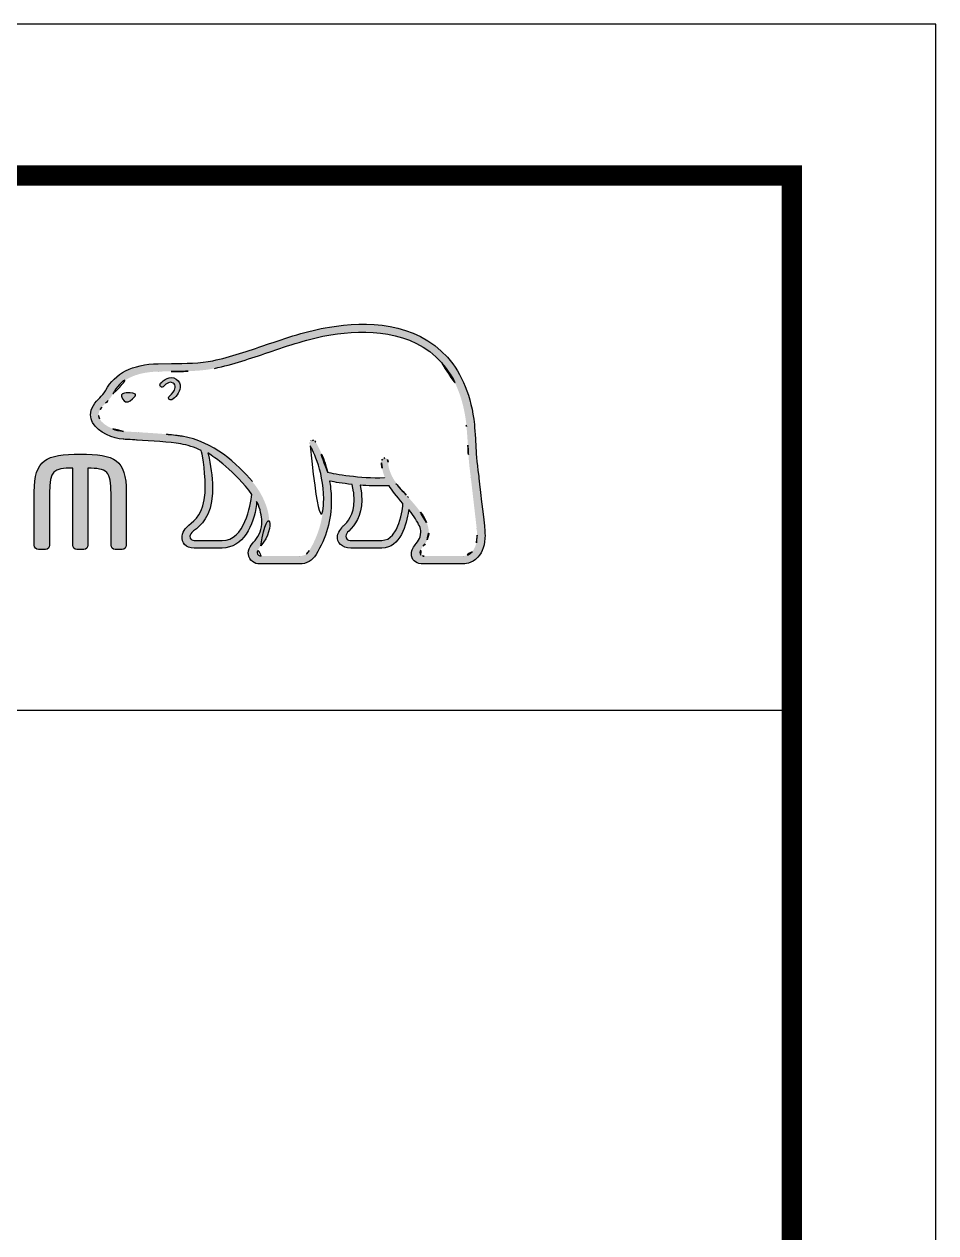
# Model space of a CAD drawing. Extents: x 16296660632 to 16296668616, y -37409619871 to -37409616241.
# Drawn here: x 16296668295.6 to 16296668615.8, y -37409616666.1 to -37409616241.3 of the extents above; entities that cross this region are included whole.
import ezdxf

# ---------------------------------------------------------------- set-up
doc = ezdxf.new("R2010")
doc.units = 0
doc.header["$LTSCALE"] = 10
doc.header["$MEASUREMENT"] = 0
doc.layers.get('0').update_dxf_attribs({"linetype": 'CONTINUOUS'})
doc.layers.add('레이어 1', color=7, linetype='CONTINUOUS')

msp = doc.modelspace()

# ---------------------------------------------------------------- hatches: boundary and pattern name
at = {"layer": '레이어 1'}
h = msp.add_hatch(color=5, dxfattribs=at)
h.dxf.hatch_style = 1
edge = h.paths.add_edge_path(flags=16)
edge.add_spline(control_points=[(16296668452.890209, -37409616426.700882), (16296668451.52873, -37409616428.208061), (16296668449.81778, -37409616428.221573), (16296668449.743731, -37409616428.221573), (16296668449.743731, -37409616428.221573), (16296668436.038059, -37409616428.221573), (16296668436.038059, -37409616428.221573), (16296668435.534491, -37409616428.221573), (16296668435.14971, -37409616428.095291), (16296668434.900539, -37409616427.849297), (16296668434.692551, -37409616427.645576), (16296668434.59152, -37409616427.335716), (16296668434.59152, -37409616426.951767), (16296668434.59152, -37409616426.178864), (16296668435.155729, -37409616425.468231), (16296668435.75514, -37409616424.713837), (16296668436.31085, -37409616423.99987), (16296668436.83877, -37409616423.322922), (16296668437.13431, -37409616422.491043), (16296668437.884501, -37409616420.472008), (16296668437.80784, -37409616418.318176), (16296668436.91202, -37409616416.420357), (16296668435.293671, -37409616412.986763), (16296668432.8925, -37409616410.289101), (16296668430.56525, -37409616407.682312), (16296668430.56525, -37409616407.682312), (16296668429.777109, -37409616406.81678), (16296668429.777109, -37409616406.808372), (16296668426.75189, -37409616403.437172), (16296668423.62558, -37409616399.949608), (16296668423.378941, -37409616395.22113), (16296668423.322519, -37409616394.284843), (16296668422.88975, -37409616393.719032), (16296668422.287741, -37409616393.744308), (16296668422.287741, -37409616393.744308), (16296668421.40106, -37409616394.170258), (16296668421.381769, -37409616394.170258), (16296668421.14179, -37409616394.434738), (16296668421.007919, -37409616394.828667), (16296668421.007919, -37409616395.281761), (16296668421.007919, -37409616395.281761), (16296668421.015511, -37409616395.441643), (16296668421.015511, -37409616395.44339), (16296668421.136749, -37409616397.152618), (16296668421.544279, -37409616398.829788), (16296668422.26079, -37409616400.57093), (16296668422.26079, -37409616400.57093), (16296668422.33073, -37409616400.746162), (16296668422.33073, -37409616400.746162), (16296668422.33073, -37409616400.746162), (16296668422.14539, -37409616400.752838), (16296668422.14539, -37409616400.752838), (16296668413.34672, -37409616401.101463), (16296668404.720739, -37409616399.441109), (16296668402.18388, -37409616398.829788), (16296668400.619419, -37409616392.535179), (16296668398.08181, -37409616388.362373), (16296668397.972309, -37409616388.18557), (16296668397.77528, -37409616387.858887), (16296668397.460369, -37409616387.607887), (16296668397.157261, -37409616387.520317), (16296668397.157261, -37409616387.520317), (16296668396.416269, -37409616387.631493), (16296668396.325399, -37409616387.64328), (16296668396.2631, -37409616387.735909), (16296668396.13343, -37409616387.911003), (16296668395.847151, -37409616388.295036), (16296668395.847151, -37409616388.295036), (16296668395.811859, -37409616388.603142), (16296668395.811859, -37409616388.603142), (16296668395.811859, -37409616388.603142), (16296668396.045811, -37409616389.431618), (16296668396.045811, -37409616389.431618), (16296668396.237829, -37409616389.763397), (16296668400.75584, -37409616397.678017), (16296668400.75584, -37409616408.160622), (16296668400.75584, -37409616414.626984), (16296668399.05673, -37409616420.727867), (16296668395.7057, -37409616426.29174), (16296668394.90497, -37409616427.627037), (16296668393.849979, -37409616428.221573), (16296668392.28059, -37409616428.221573), (16296668392.28059, -37409616428.221573), (16296668378.770149, -37409616428.221573), (16296668378.770149, -37409616428.221573), (16296668378.32226, -37409616428.221573), (16296668377.387671, -37409616427.906601), (16296668377.387671, -37409616426.929871), (16296668377.387671, -37409616426.391006), (16296668377.88695, -37409616425.506943), (16296668378.718901, -37409616424.575752), (16296668384.34907, -37409616418.306419), (16296668381.10084, -37409616408.51416), (16296668375.701241, -37409616402.062973), (16296668370.485941, -37409616395.840767), (16296668361.97443, -37409616388.010361), (16296668351.045589, -37409616386.065392), (16296668347.172501, -37409616385.388527), (16296668340.80806, -37409616385.01136), (16296668335.66769, -37409616384.706413), (16296668335.66769, -37409616384.706413), (16296668330.471901, -37409616384.398308), (16296668330.471901, -37409616384.398308), (16296668327.805361, -37409616384.194527), (16296668323.39846, -37409616382.55442), (16296668322.05719, -37409616380.014908), (16296668321.490549, -37409616378.962471), (16296668321.554541, -37409616377.894897), (16296668322.2651, -37409616376.667297), (16296668322.712259, -37409616375.92643), (16296668323.32605, -37409616375.289841), (16296668324.09816, -37409616374.515167), (16296668324.95186, -37409616373.651352), (16296668325.83009, -37409616372.757156), (16296668326.513849, -37409616371.578392), (16296668326.513849, -37409616371.578392), (16296668326.709961, -37409616371.209663), (16296668326.709961, -37409616371.209663), (16296668329.319241, -37409616366.218399), (16296668334.69437, -37409616363.582962), (16296668342.692341, -37409616363.370842), (16296668342.692341, -37409616363.370842), (16296668347.20286, -37409616363.32032), (16296668347.20286, -37409616363.32032), (16296668352.155319, -37409616363.295067), (16296668357.77474, -37409616363.266434), (16296668362.392019, -37409616362.272858), (16296668368.87694, -37409616360.878578), (16296668375.382879, -37409616358.655739), (16296668381.12435, -37409616356.699043), (16296668381.12435, -37409616356.699043), (16296668381.307899, -37409616356.638443), (16296668381.307899, -37409616356.638443), (16296668388.40913, -37409616354.210152), (16296668395.752859, -37409616351.699257), (16296668403.259871, -37409616350.476807), (16296668415.274071, -37409616348.488083), (16296668431.772551, -37409616348.553726), (16296668442.152479, -37409616360.20668), (16296668446.95014, -37409616365.601967), (16296668449.90539, -37409616373.021538), (16296668450.92251, -37409616382.264778), (16296668450.92251, -37409616382.264778), (16296668450.883841, -37409616382.234444), (16296668450.84836, -37409616382.202499), (16296668450.930861, -37409616382.385887), (16296668451.00841, -37409616383.423363), (16296668451.43611, -37409616389.303688), (16296668451.559031, -37409616392.130997), (16296668451.688761, -37409616395.054329), (16296668452.42795, -37409616400.478409), (16296668452.42795, -37409616400.478409), (16296668454.522791, -37409616418.617867), (16296668454.522791, -37409616418.617867), (16296668454.522791, -37409616418.617867), (16296668454.647409, -37409616420.82225), (16296668454.647409, -37409616420.82225), (16296668454.647409, -37409616423.425659), (16296668454.058041, -37409616425.404282), (16296668452.890209, -37409616426.700882)], knot_values=[0, 0, 0, 0, 1, 1, 1, 2, 2, 2, 3, 3, 3, 4, 4, 4, 5, 5, 5, 6, 6, 6, 7, 7, 7, 8, 8, 8, 9, 9, 9, 10, 10, 10, 11, 11, 11, 12, 12, 12, 13, 13, 13, 14, 14, 14, 15, 15, 15, 16, 16, 16, 17, 17, 17, 18, 18, 18, 19, 19, 19, 20, 20, 20, 21, 21, 21, 22, 22, 22, 23, 23, 23, 24, 24, 24, 25, 25, 25, 26, 26, 26, 27, 27, 27, 28, 28, 28, 29, 29, 29, 30, 30, 30, 31, 31, 31, 32, 32, 32, 33, 33, 33, 34, 34, 34, 35, 35, 35, 36, 36, 36, 37, 37, 37, 38, 38, 38, 39, 39, 39, 40, 40, 40, 41, 41, 41, 42, 42, 42, 43, 43, 43, 44, 44, 44, 45, 45, 45, 46, 46, 46, 47, 47, 47, 48, 48, 48, 49, 49, 49, 50, 50, 50, 51, 51, 51, 52, 52, 52, 53, 53, 53, 53], degree=3, periodic=0)
edge = h.paths.add_edge_path(flags=16)
edge.add_spline(control_points=[(16296668421.20664, -37409616422.780632), (16296668421.20664, -37409616422.780632), (16296668410.02603, -37409616422.780632), (16296668410.02603, -37409616422.780632), (16296668409.199209, -37409616422.780632), (16296668408.545851, -37409616422.120552), (16296668408.545851, -37409616421.278503), (16296668408.545851, -37409616420.690857), (16296668409.05608, -37409616419.943207), (16296668409.53858, -37409616419.429573), (16296668411.812771, -37409616417.25222), (16296668414.13909, -37409616414.254837), (16296668414.13909, -37409616408.564713), (16296668414.13909, -37409616408.564713), (16296668413.9951, -37409616405.979843), (16296668413.9951, -37409616405.969818), (16296668413.9951, -37409616405.969818), (16296668413.58419, -37409616403.455566), (16296668413.58419, -37409616403.455566), (16296668413.58419, -37409616403.455566), (16296668413.55555, -37409616403.297241), (16296668413.55555, -37409616403.297241), (16296668413.55555, -37409616403.297241), (16296668413.72056, -37409616403.309097), (16296668413.72056, -37409616403.309097), (16296668415.80538, -37409616403.458931), (16296668419.862009, -37409616403.684647), (16296668423.73509, -37409616403.501068), (16296668424.7185, -37409616405.065437), (16296668426.303129, -37409616407.077744), (16296668428.61688, -37409616409.758636), (16296668428.510719, -37409616411.092377), (16296668427.406099, -37409616422.780632), (16296668421.20664, -37409616422.780632)], knot_values=[0, 0, 0, 0, 1, 1, 1, 2, 2, 2, 3, 3, 3, 4, 4, 4, 5, 5, 5, 6, 6, 6, 7, 7, 7, 8, 8, 8, 9, 9, 9, 10, 10, 10, 11, 11, 11, 11], degree=3, periodic=0)
edge = h.paths.add_edge_path(flags=16)
edge.add_spline(control_points=[(16296668365.104879, -37409616422.780632), (16296668365.104879, -37409616422.780632), (16296668355.29085, -37409616422.780632), (16296668355.29085, -37409616422.780632), (16296668354.55497, -37409616422.780632), (16296668353.76346, -37409616422.174393), (16296668353.76346, -37409616421.278503), (16296668353.76346, -37409616420.734734), (16296668354.21979, -37409616420.06105), (16296668355.051729, -37409616419.392479), (16296668357.535509, -37409616417.413887), (16296668361.29917, -37409616414.419769), (16296668361.70672, -37409616406.153214), (16296668361.70672, -37409616406.153214), (16296668361.76306, -37409616403.898422), (16296668361.76306, -37409616403.898422), (16296668361.76306, -37409616400.382378), (16296668360.95734, -37409616396.137207), (16296668360.19289, -37409616392.343239), (16296668360.19289, -37409616392.343239), (16296668360.068171, -37409616391.955963), (16296668360.068171, -37409616391.955963), (16296668360.068171, -37409616391.955963), (16296668360.389851, -37409616392.206848), (16296668360.389851, -37409616392.206848), (16296668361.853149, -37409616393.107727), (16296668369.868811, -37409616398.540138), (16296668375.55727, -37409616406.565948), (16296668375.085699, -37409616410.364861), (16296668372.943729, -37409616422.780632), (16296668365.104879, -37409616422.780632)], knot_values=[0, 0, 0, 0, 1, 1, 1, 2, 2, 2, 3, 3, 3, 4, 4, 4, 5, 5, 5, 6, 6, 6, 7, 7, 7, 8, 8, 8, 9, 9, 9, 10, 10, 10, 10], degree=3, periodic=0)
edge = h.paths.add_edge_path()
edge.add_spline(control_points=[(16296668457.29294, -37409616418.343483), (16296668457.289471, -37409616418.318176), (16296668455.20817, -37409616400.101189), (16296668455.20817, -37409616400.101189), (16296668454.437691, -37409616394.656967), (16296668454.326559, -37409616391.753807), (16296668454.226419, -37409616389.180794), (16296668454.226419, -37409616389.180794), (16296668453.711189, -37409616381.988564), (16296668453.711189, -37409616381.983513), (16296668452.61492, -37409616372.139168), (16296668449.428909, -37409616364.187531), (16296668444.237221, -37409616358.372849), (16296668433.022091, -37409616345.771744), (16296668415.514891, -37409616345.638702), (16296668402.79767, -37409616347.735283), (16296668394.99844, -37409616349.02523), (16296668387.543579, -37409616351.569717), (16296668380.336189, -37409616354.034973), (16296668380.336189, -37409616354.034973), (16296668380.103901, -37409616354.117439), (16296668380.103901, -37409616354.117439), (16296668374.469431, -37409616356.038818), (16296668368.075359, -37409616358.226379), (16296668361.80101, -37409616359.563271), (16296668357.490089, -37409616360.484459), (16296668352.091339, -37409616360.526573), (16296668347.32233, -37409616360.551872), (16296668347.32233, -37409616360.551872), (16296668342.602261, -37409616360.609093), (16296668342.602261, -37409616360.609093), (16296668333.532499, -37409616360.833076), (16296668327.354851, -37409616363.973717), (16296668324.23455, -37409616369.939934), (16296668324.23455, -37409616369.939934), (16296668324.093941, -37409616370.197456), (16296668324.093941, -37409616370.197456), (16296668323.577801, -37409616371.101868), (16296668322.812441, -37409616371.869743), (16296668322.127069, -37409616372.556824), (16296668321.371811, -37409616373.31797), (16296668320.520599, -37409616374.171661), (16296668319.870581, -37409616375.276321), (16296668319.217991, -37409616376.382767), (16296668318.88884, -37409616377.504211), (16296668318.88884, -37409616378.605492), (16296668318.88884, -37409616379.531677), (16296668319.12117, -37409616380.441017), (16296668319.587721, -37409616381.309914), (16296668321.51581, -37409616384.950706), (16296668327.0156, -37409616386.915756), (16296668330.297569, -37409616387.149857), (16296668330.297569, -37409616387.149857), (16296668335.128811, -37409616387.453018), (16296668335.244181, -37409616387.463097), (16296668340.07464, -37409616387.735909), (16296668346.690001, -37409616388.118156), (16296668350.5522, -37409616388.800163), (16296668352.810431, -37409616389.199272), (16296668355.37673, -37409616390.009209), (16296668357.74098, -37409616391.122353), (16296668357.909401, -37409616391.735329), (16296668359.13693, -37409616397.193047), (16296668359.13693, -37409616403.901833), (16296668359.13693, -37409616403.901833), (16296668359.08478, -37409616406.030418), (16296668359.08478, -37409616406.030418), (16296668358.72863, -37409616413.10463), (16296668355.64448, -37409616415.576637), (16296668353.3846, -37409616417.385262), (16296668353.15554, -37409616417.565468), (16296668351.141569, -37409616419.237602), (16296668350.996719, -37409616421.249931), (16296668350.894051, -37409616422.388283), (16296668351.219839, -37409616423.425659), (16296668351.91115, -37409616424.171593), (16296668352.66046, -37409616424.979897), (16296668353.7997, -37409616425.389038), (16296668355.29085, -37409616425.389038), (16296668355.29085, -37409616425.389038), (16296668365.104879, -37409616425.389038), (16296668365.104879, -37409616425.389038), (16296668372.450359, -37409616425.389038), (16296668376.08429, -37409616417.479591), (16296668377.18976, -37409616410.07016), (16296668377.18976, -37409616410.07016), (16296668377.21254, -37409616409.027802), (16296668377.21254, -37409616409.027802), (16296668377.21254, -37409616409.027802), (16296668377.515699, -37409616409.549789), (16296668377.515699, -37409616409.549789), (16296668378.45775, -37409616411.646294), (16296668379.02453, -37409616414.152069), (16296668379.02453, -37409616416.039688), (16296668379.02453, -37409616418.688637), (16296668378.20438, -37409616421.002434), (16296668376.646681, -37409616422.726707), (16296668376.253531, -37409616423.115791), (16296668374.28919, -37409616425.151642), (16296668374.28919, -37409616427.184189), (16296668374.28919, -37409616427.184189), (16296668374.306881, -37409616427.519333), (16296668374.306881, -37409616427.519333), (16296668374.58555, -37409616429.920662), (16296668376.528811, -37409616430.993294), (16296668378.33403, -37409616430.993294), (16296668378.33403, -37409616430.993294), (16296668392.28059, -37409616430.993294), (16296668392.28059, -37409616430.993294), (16296668394.798059, -37409616430.993294), (16296668396.804411, -37409616429.859917), (16296668398.093479, -37409616427.721428), (16296668401.64255, -37409616421.829201), (16296668403.44095, -37409616415.430183), (16296668403.44095, -37409616408.707832), (16296668403.44095, -37409616406.609627), (16296668403.24308, -37409616404.370003), (16296668402.85578, -37409616402.046097), (16296668402.85578, -37409616402.046097), (16296668402.8221, -37409616401.860878), (16296668402.8221, -37409616401.860878), (16296668402.8221, -37409616401.860878), (16296668403.007299, -37409616401.899643), (16296668403.007299, -37409616401.899643), (16296668404.68532, -37409616402.224609), (16296668407.38475, -37409616402.692734), (16296668410.720591, -37409616403.053093), (16296668410.720591, -37409616403.053093), (16296668410.817551, -37409616403.064934), (16296668410.817551, -37409616403.064934), (16296668410.817551, -37409616403.064934), (16296668411.26631, -37409616405.621223), (16296668411.26631, -37409616405.621223), (16296668411.26631, -37409616405.621223), (16296668411.364731, -37409616406.227348), (16296668411.364731, -37409616406.237457), (16296668411.364731, -37409616406.237457), (16296668411.49781, -37409616408.499077), (16296668411.49781, -37409616408.499077), (16296668411.49781, -37409616413.926483), (16296668409.03244, -37409616416.287331), (16296668407.70722, -37409616417.553627), (16296668407.688641, -37409616417.570518), (16296668405.839729, -37409616419.44973), (16296668405.63933, -37409616421.116867), (16296668405.63933, -37409616421.116867), (16296668405.57534, -37409616421.62886), (16296668405.57534, -37409616421.62886), (16296668405.57534, -37409616422.15255), (16296668405.709999, -37409616423.179749), (16296668406.62608, -37409616424.126167), (16296668407.432739, -37409616424.966492), (16296668408.6814, -37409616425.389038), (16296668410.34177, -37409616425.389038), (16296668410.34177, -37409616425.389038), (16296668421.20664, -37409616425.389038), (16296668421.20664, -37409616425.389038), (16296668427.805189, -37409616425.389038), (16296668429.79143, -37409616416.999657), (16296668430.592131, -37409616412.298019), (16296668430.592131, -37409616412.298019), (16296668430.629271, -37409616411.813057), (16296668430.629271, -37409616411.813057), (16296668430.629271, -37409616411.813057), (16296668430.890209, -37409616412.168373), (16296668430.890209, -37409616412.168373), (16296668432.41173, -37409616414.111656), (16296668433.746201, -37409616416.272163), (16296668434.388571, -37409616417.616043), (16296668434.7262, -37409616418.314774), (16296668434.9081, -37409616419.091133), (16296668434.9081, -37409616419.869118), (16296668434.9081, -37409616419.869118), (16296668434.662251, -37409616421.441887), (16296668434.662251, -37409616421.441887), (16296668434.40799, -37409616422.29567), (16296668433.825331, -37409616423.082092), (16296668433.255341, -37409616423.843231), (16296668432.41917, -37409616424.929382), (16296668431.55699, -37409616426.055908), (16296668431.55699, -37409616427.423317), (16296668431.55699, -37409616427.423317), (16296668431.637899, -37409616428.176033), (16296668431.637899, -37409616428.176033), (16296668432.035231, -37409616429.991341), (16296668433.506241, -37409616430.993294), (16296668435.77704, -37409616430.993294), (16296668435.77704, -37409616430.993294), (16296668449.73702, -37409616430.993294), (16296668449.73702, -37409616430.993294), (16296668450.043421, -37409616430.993294), (16296668452.7715, -37409616430.925926), (16296668454.908369, -37409616428.613853), (16296668456.614201, -37409616426.766617), (16296668457.44276, -37409616424.227097), (16296668457.44276, -37409616420.855873), (16296668457.44276, -37409616420.855873), (16296668457.294571, -37409616418.355232), (16296668457.29294, -37409616418.343483)], knot_values=[0, 0, 0, 0, 1, 1, 1, 2, 2, 2, 3, 3, 3, 4, 4, 4, 5, 5, 5, 6, 6, 6, 7, 7, 7, 8, 8, 8, 9, 9, 9, 10, 10, 10, 11, 11, 11, 12, 12, 12, 13, 13, 13, 14, 14, 14, 15, 15, 15, 16, 16, 16, 17, 17, 17, 18, 18, 18, 19, 19, 19, 20, 20, 20, 21, 21, 21, 22, 22, 22, 23, 23, 23, 24, 24, 24, 25, 25, 25, 26, 26, 26, 27, 27, 27, 28, 28, 28, 29, 29, 29, 30, 30, 30, 31, 31, 31, 32, 32, 32, 33, 33, 33, 34, 34, 34, 35, 35, 35, 36, 36, 36, 37, 37, 37, 38, 38, 38, 39, 39, 39, 40, 40, 40, 41, 41, 41, 42, 42, 42, 43, 43, 43, 44, 44, 44, 45, 45, 45, 46, 46, 46, 47, 47, 47, 48, 48, 48, 49, 49, 49, 50, 50, 50, 51, 51, 51, 52, 52, 52, 53, 53, 53, 54, 54, 54, 55, 55, 55, 56, 56, 56, 57, 57, 57, 58, 58, 58, 59, 59, 59, 60, 60, 60, 61, 61, 61, 62, 62, 62, 63, 63, 63, 64, 64, 64, 65, 65, 65, 66, 66, 66, 66], degree=3, periodic=0)
edge = h.paths.add_edge_path(flags=0)
edge.add_spline(control_points=[(16296668330.060129, -37409616371.231468), (16296668330.060129, -37409616371.231468), (16296668332.091, -37409616370.313744), (16296668334.606859, -37409616371.283691), (16296668334.606859, -37409616371.283691), (16296668334.91836, -37409616371.416702), (16296668334.512541, -37409616371.990967), (16296668333.28747, -37409616373.637863), (16296668332.080059, -37409616373.99324), (16296668332.080059, -37409616373.99324), (16296668332.080059, -37409616373.99324), (16296668331.20529, -37409616374.301353), (16296668330.713591, -37409616373.705193), (16296668329.72002, -37409616372.539963), (16296668329.689751, -37409616371.861343), (16296668329.689751, -37409616371.861343), (16296668329.689751, -37409616371.861343), (16296668329.586981, -37409616371.357803), (16296668330.060129, -37409616371.231468)], knot_values=[0, 0, 0, 0, 1, 1, 1, 2, 2, 2, 3, 3, 3, 4, 4, 4, 5, 5, 5, 6, 6, 6, 6], degree=3, periodic=0)
edge = h.paths.add_edge_path(flags=0)
edge.add_spline(control_points=[(16296668343.46192, -37409616367.496513), (16296668343.157921, -37409616367.828239), (16296668343.134371, -37409616368.380608), (16296668343.46192, -37409616368.671883), (16296668343.775169, -37409616368.954803), (16296668344.318159, -37409616368.880707), (16296668344.6213, -37409616368.547333), (16296668344.782961, -37409616368.380608), (16296668346.4501, -37409616366.401932), (16296668347.888189, -37409616367.413963), (16296668348.41353, -37409616367.791237), (16296668348.6308, -37409616368.326714), (16296668348.55337, -37409616369.018753), (16296668348.430429, -37409616370.128464), (16296668347.46805, -37409616371.38813), (16296668346.795321, -37409616371.819199), (16296668346.418949, -37409616372.048241), (16296668346.17058, -37409616372.539963), (16296668346.349051, -37409616372.937401), (16296668346.525881, -37409616373.333054), (16296668347.029381, -37409616373.451027), (16296668347.433491, -37409616373.262337), (16296668348.637501, -37409616372.686432), (16296668350.15567, -37409616370.763367), (16296668350.363621, -37409616368.969994), (16296668350.50165, -37409616367.720497), (16296668349.940889, -37409616366.700012), (16296668348.94231, -37409616366.01133), (16296668346.795321, -37409616364.487312), (16296668344.36195, -37409616366.526497), (16296668343.46192, -37409616367.496513)], knot_values=[0, 0, 0, 0, 1, 1, 1, 2, 2, 2, 3, 3, 3, 4, 4, 4, 5, 5, 5, 6, 6, 6, 7, 7, 7, 8, 8, 8, 9, 9, 9, 10, 10, 10, 10], degree=3, periodic=0)
edge = h.paths.add_edge_path(flags=0)
edge.add_spline(control_points=[(16296668343.18741, -37409616368.983437), (16296668343.18741, -37409616368.983437), (16296668343.18741, -37409616368.983437), (16296668343.18741, -37409616368.983437), (16296668343.18741, -37409616368.983437), (16296668343.18741, -37409616368.983437), (16296668343.18741, -37409616368.983437)], knot_values=[0, 0, 0, 0, 1, 1, 1, 2, 2, 2, 2], degree=3, periodic=0)
h = msp.add_hatch(color=5, dxfattribs=at)
h.dxf.hatch_style = 2
edge = h.paths.add_edge_path()
edge.add_spline(control_points=[(16296668343.46192, -37409616367.496513), (16296668343.157921, -37409616367.828239), (16296668343.134371, -37409616368.380608), (16296668343.46192, -37409616368.671883), (16296668343.775169, -37409616368.954803), (16296668344.318159, -37409616368.880707), (16296668344.6213, -37409616368.547333), (16296668344.782961, -37409616368.380608), (16296668346.4501, -37409616366.401932), (16296668347.888189, -37409616367.413963), (16296668348.41353, -37409616367.791237), (16296668348.6308, -37409616368.326714), (16296668348.55337, -37409616369.018753), (16296668348.430429, -37409616370.128464), (16296668347.46805, -37409616371.38813), (16296668346.795321, -37409616371.819199), (16296668346.418949, -37409616372.048241), (16296668346.17058, -37409616372.539963), (16296668346.349051, -37409616372.937401), (16296668346.525881, -37409616373.333054), (16296668347.029381, -37409616373.451027), (16296668347.433491, -37409616373.262337), (16296668348.637501, -37409616372.686432), (16296668350.15567, -37409616370.763367), (16296668350.363621, -37409616368.969994), (16296668350.50165, -37409616367.720497), (16296668349.940889, -37409616366.700012), (16296668348.94231, -37409616366.01133), (16296668346.795321, -37409616364.487312), (16296668344.36195, -37409616366.526497), (16296668343.46192, -37409616367.496513)], knot_values=[0, 0, 0, 0, 1, 1, 1, 2, 2, 2, 3, 3, 3, 4, 4, 4, 5, 5, 5, 6, 6, 6, 7, 7, 7, 8, 8, 8, 9, 9, 9, 10, 10, 10, 10], degree=3, periodic=0)
h = msp.add_hatch(color=5, dxfattribs=at)
h.dxf.hatch_style = 2
edge = h.paths.add_edge_path()
edge.add_spline(control_points=[(16296668330.060129, -37409616371.231468), (16296668330.060129, -37409616371.231468), (16296668332.091, -37409616370.313744), (16296668334.606859, -37409616371.283691), (16296668334.606859, -37409616371.283691), (16296668334.91836, -37409616371.416702), (16296668334.512541, -37409616371.990967), (16296668333.28747, -37409616373.637863), (16296668332.080059, -37409616373.99324), (16296668332.080059, -37409616373.99324), (16296668332.080059, -37409616373.99324), (16296668331.20529, -37409616374.301353), (16296668330.713591, -37409616373.705193), (16296668329.72002, -37409616372.539963), (16296668329.689751, -37409616371.861343), (16296668329.689751, -37409616371.861343), (16296668329.689751, -37409616371.861343), (16296668329.586981, -37409616371.357803), (16296668330.060129, -37409616371.231468)], knot_values=[0, 0, 0, 0, 1, 1, 1, 2, 2, 2, 3, 3, 3, 4, 4, 4, 5, 5, 5, 6, 6, 6, 6], degree=3, periodic=0)
h = msp.add_hatch(color=5, dxfattribs=at)
h.dxf.hatch_style = 2
edge = h.paths.add_edge_path()
edge.add_spline(control_points=[(16296668299.110861, -37409616405.683456), (16296668299.110861, -37409616405.683456), (16296668299.110861, -37409616424.409103), (16296668299.110861, -37409616424.409103), (16296668299.110861, -37409616425.218971), (16296668299.74733, -37409616425.877403), (16296668300.528721, -37409616425.877403), (16296668300.528721, -37409616425.877403), (16296668303.034401, -37409616425.877403), (16296668303.034401, -37409616425.877403), (16296668303.91848, -37409616425.877403), (16296668304.447241, -37409616425.133133), (16296668304.447241, -37409616424.409103), (16296668304.447241, -37409616424.409103), (16296668304.447241, -37409616406.14653), (16296668304.447241, -37409616406.14653), (16296668304.447241, -37409616398.093887), (16296668305.81295, -37409616397.310867), (16296668312.622829, -37409616397.292328), (16296668312.622829, -37409616397.787453), (16296668312.622829, -37409616424.409103), (16296668312.622829, -37409616424.409103), (16296668312.622829, -37409616425.249352), (16296668313.227409, -37409616425.877403), (16296668314.02895, -37409616425.877403), (16296668314.02895, -37409616425.877403), (16296668316.490931, -37409616425.877403), (16296668316.490931, -37409616425.877403), (16296668317.37155, -37409616425.877403), (16296668317.89872, -37409616425.133133), (16296668317.89872, -37409616424.409103), (16296668317.89872, -37409616424.409103), (16296668317.89872, -37409616397.869949), (16296668317.89872, -37409616397.344582), (16296668321.084709, -37409616397.356308), (16296668323.322701, -37409616397.619011), (16296668324.534321, -37409616398.829788), (16296668325.81069, -37409616400.104477), (16296668326.059959, -37409616402.482277), (16296668326.059959, -37409616406.14653), (16296668326.059959, -37409616406.14653), (16296668326.059959, -37409616424.409103), (16296668326.059959, -37409616424.409103), (16296668326.059959, -37409616425.203918), (16296668326.71084, -37409616425.877403), (16296668327.4804, -37409616425.877403), (16296668327.4804, -37409616425.877403), (16296668329.997881, -37409616425.877403), (16296668329.997881, -37409616425.877403), (16296668330.87101, -37409616425.877403), (16296668331.410669, -37409616425.116287), (16296668331.410669, -37409616424.409103), (16296668331.410669, -37409616424.409103), (16296668331.410669, -37409616405.683456), (16296668331.410669, -37409616405.683456), (16296668331.410669, -37409616394.33371), (16296668327.38607, -37409616392.410553), (16296668315.290239, -37409616392.410553), (16296668303.15062, -37409616392.410553), (16296668299.110861, -37409616394.33371), (16296668299.110861, -37409616405.683456)], knot_values=[0, 0, 0, 0, 1, 1, 1, 2, 2, 2, 3, 3, 3, 4, 4, 4, 5, 5, 5, 6, 6, 6, 7, 7, 7, 8, 8, 8, 9, 9, 9, 10, 10, 10, 11, 11, 11, 12, 12, 12, 13, 13, 13, 14, 14, 14, 15, 15, 15, 16, 16, 16, 17, 17, 17, 18, 18, 18, 19, 19, 19, 20, 20, 20, 20], degree=3, periodic=0)

# ---------------------------------------------------------------- linework, layer by layer
at = {"color": 5}
msp.add_line((16296668364.67001, -37409616425.389038), (16296668364.67001, -37409616425.389038), dxfattribs=at)
at = {"color": 5, "ltscale": 40}
msp.add_line((16296668565.23951, -37409616482.542953), (16296668065.832649, -37409616482.542953), dxfattribs=at)
at = {"ltscale": 0.5}
msp.add_lwpolyline([(16296665490.99161, -37409618530.883301), (16296668615.791611, -37409618530.883301), (16296668615.791611, -37409616241.283302), (16296665490.99161, -37409616241.283302)], close=True, dxfattribs=at)
at = {"color": 5, "linetype": 'ByBlock', "lineweight": 200, "const_width": 7.2}
msp.add_lwpolyline([(16296665541.23892, -37409618432.844627), (16296668565.23892, -37409618432.844627), (16296668565.23892, -37409616294.444633), (16296665541.23892, -37409616294.444633)], close=True, dxfattribs=at)
at = {"layer": '레이어 1', "color": 5}
for points, knots in [([(16296668457.29294, -37409616418.343483), (16296668457.289471, -37409616418.318176), (16296668455.20817, -37409616400.101189), (16296668455.20817, -37409616400.101189), (16296668454.437691, -37409616394.656967), (16296668454.326559, -37409616391.753807), (16296668454.226419, -37409616389.180794), (16296668454.226419, -37409616389.180794), (16296668453.711189, -37409616381.988564), (16296668453.711189, -37409616381.983513), (16296668452.61492, -37409616372.139168), (16296668449.428909, -37409616364.187531), (16296668444.237221, -37409616358.372849), (16296668433.022091, -37409616345.771744), (16296668415.514891, -37409616345.638702), (16296668402.79767, -37409616347.735283), (16296668394.99844, -37409616349.02523), (16296668387.543579, -37409616351.569717), (16296668380.336189, -37409616354.034973), (16296668380.336189, -37409616354.034973), (16296668380.103901, -37409616354.117439), (16296668380.103901, -37409616354.117439), (16296668374.469431, -37409616356.038818), (16296668368.075359, -37409616358.226379), (16296668361.80101, -37409616359.563271), (16296668357.490089, -37409616360.484459), (16296668352.091339, -37409616360.526573), (16296668347.32233, -37409616360.551872), (16296668347.32233, -37409616360.551872), (16296668342.602261, -37409616360.609093), (16296668342.602261, -37409616360.609093), (16296668333.532499, -37409616360.833076), (16296668327.354851, -37409616363.973717), (16296668324.23455, -37409616369.939934), (16296668324.23455, -37409616369.939934), (16296668324.093941, -37409616370.197456), (16296668324.093941, -37409616370.197456), (16296668323.577801, -37409616371.101868), (16296668322.812441, -37409616371.869743), (16296668322.127069, -37409616372.556824), (16296668321.371811, -37409616373.31797), (16296668320.520599, -37409616374.171661), (16296668319.870581, -37409616375.276321), (16296668319.217991, -37409616376.382767), (16296668318.88884, -37409616377.504211), (16296668318.88884, -37409616378.605492), (16296668318.88884, -37409616379.531677), (16296668319.12117, -37409616380.441017), (16296668319.587721, -37409616381.309914), (16296668321.51581, -37409616384.950706), (16296668327.0156, -37409616386.915756), (16296668330.297569, -37409616387.149857), (16296668330.297569, -37409616387.149857), (16296668335.128811, -37409616387.453018), (16296668335.244181, -37409616387.463097), (16296668340.07464, -37409616387.735909), (16296668346.690001, -37409616388.118156), (16296668350.5522, -37409616388.800163), (16296668352.810431, -37409616389.199272), (16296668355.37673, -37409616390.009209), (16296668357.74098, -37409616391.122353), (16296668357.909401, -37409616391.735329), (16296668359.13693, -37409616397.193047), (16296668359.13693, -37409616403.901833), (16296668359.13693, -37409616403.901833), (16296668359.08478, -37409616406.030418), (16296668359.08478, -37409616406.030418), (16296668358.72863, -37409616413.10463), (16296668355.64448, -37409616415.576637), (16296668353.3846, -37409616417.385262), (16296668353.15554, -37409616417.565468), (16296668351.141569, -37409616419.237602), (16296668350.996719, -37409616421.249931), (16296668350.894051, -37409616422.388283), (16296668351.219839, -37409616423.425659), (16296668351.91115, -37409616424.171593), (16296668352.66046, -37409616424.979897), (16296668353.7997, -37409616425.389038), (16296668355.29085, -37409616425.389038), (16296668355.29085, -37409616425.389038), (16296668365.104879, -37409616425.389038), (16296668365.104879, -37409616425.389038), (16296668372.450359, -37409616425.389038), (16296668376.08429, -37409616417.479591), (16296668377.18976, -37409616410.07016), (16296668377.18976, -37409616410.07016), (16296668377.21254, -37409616409.027802), (16296668377.21254, -37409616409.027802), (16296668377.21254, -37409616409.027802), (16296668377.515699, -37409616409.549789), (16296668377.515699, -37409616409.549789), (16296668378.45775, -37409616411.646294), (16296668379.02453, -37409616414.152069), (16296668379.02453, -37409616416.039688), (16296668379.02453, -37409616418.688637), (16296668378.20438, -37409616421.002434), (16296668376.646681, -37409616422.726707), (16296668376.253531, -37409616423.115791), (16296668374.28919, -37409616425.151642), (16296668374.28919, -37409616427.184189), (16296668374.28919, -37409616427.184189), (16296668374.306881, -37409616427.519333), (16296668374.306881, -37409616427.519333), (16296668374.58555, -37409616429.920662), (16296668376.528811, -37409616430.993294), (16296668378.33403, -37409616430.993294), (16296668378.33403, -37409616430.993294), (16296668392.28059, -37409616430.993294), (16296668392.28059, -37409616430.993294), (16296668394.798059, -37409616430.993294), (16296668396.804411, -37409616429.859917), (16296668398.093479, -37409616427.721428), (16296668401.64255, -37409616421.829201), (16296668403.44095, -37409616415.430183), (16296668403.44095, -37409616408.707832), (16296668403.44095, -37409616406.609627), (16296668403.24308, -37409616404.370003), (16296668402.85578, -37409616402.046097), (16296668402.85578, -37409616402.046097), (16296668402.8221, -37409616401.860878), (16296668402.8221, -37409616401.860878), (16296668402.8221, -37409616401.860878), (16296668403.007299, -37409616401.899643), (16296668403.007299, -37409616401.899643), (16296668404.68532, -37409616402.224609), (16296668407.38475, -37409616402.692734), (16296668410.720591, -37409616403.053093), (16296668410.720591, -37409616403.053093), (16296668410.817551, -37409616403.064934), (16296668410.817551, -37409616403.064934), (16296668410.817551, -37409616403.064934), (16296668411.26631, -37409616405.621223), (16296668411.26631, -37409616405.621223), (16296668411.26631, -37409616405.621223), (16296668411.364731, -37409616406.227348), (16296668411.364731, -37409616406.237457), (16296668411.364731, -37409616406.237457), (16296668411.49781, -37409616408.499077), (16296668411.49781, -37409616408.499077), (16296668411.49781, -37409616413.926483), (16296668409.03244, -37409616416.287331), (16296668407.70722, -37409616417.553627), (16296668407.688641, -37409616417.570518), (16296668405.839729, -37409616419.44973), (16296668405.63933, -37409616421.116867), (16296668405.63933, -37409616421.116867), (16296668405.57534, -37409616421.62886), (16296668405.57534, -37409616421.62886), (16296668405.57534, -37409616422.15255), (16296668405.709999, -37409616423.179749), (16296668406.62608, -37409616424.126167), (16296668407.432739, -37409616424.966492), (16296668408.6814, -37409616425.389038), (16296668410.34177, -37409616425.389038), (16296668410.34177, -37409616425.389038), (16296668421.20664, -37409616425.389038), (16296668421.20664, -37409616425.389038), (16296668427.805189, -37409616425.389038), (16296668429.79143, -37409616416.999657), (16296668430.592131, -37409616412.298019), (16296668430.592131, -37409616412.298019), (16296668430.629271, -37409616411.813057), (16296668430.629271, -37409616411.813057), (16296668430.629271, -37409616411.813057), (16296668430.890209, -37409616412.168373), (16296668430.890209, -37409616412.168373), (16296668432.41173, -37409616414.111656), (16296668433.746201, -37409616416.272163), (16296668434.388571, -37409616417.616043), (16296668434.7262, -37409616418.314774), (16296668434.9081, -37409616419.091133), (16296668434.9081, -37409616419.869118), (16296668434.9081, -37409616419.869118), (16296668434.662251, -37409616421.441887), (16296668434.662251, -37409616421.441887), (16296668434.40799, -37409616422.29567), (16296668433.825331, -37409616423.082092), (16296668433.255341, -37409616423.843231), (16296668432.41917, -37409616424.929382), (16296668431.55699, -37409616426.055908), (16296668431.55699, -37409616427.423317), (16296668431.55699, -37409616427.423317), (16296668431.637899, -37409616428.176033), (16296668431.637899, -37409616428.176033), (16296668432.035231, -37409616429.991341), (16296668433.506241, -37409616430.993294), (16296668435.77704, -37409616430.993294), (16296668435.77704, -37409616430.993294), (16296668449.73702, -37409616430.993294), (16296668449.73702, -37409616430.993294), (16296668450.043421, -37409616430.993294), (16296668452.7715, -37409616430.925926), (16296668454.908369, -37409616428.613853), (16296668456.614201, -37409616426.766617), (16296668457.44276, -37409616424.227097), (16296668457.44276, -37409616420.855873), (16296668457.44276, -37409616420.855873), (16296668457.294571, -37409616418.355232), (16296668457.29294, -37409616418.343483)], [0, 0, 0, 0, 1, 1, 1, 2, 2, 2, 3, 3, 3, 4, 4, 4, 5, 5, 5, 6, 6, 6, 7, 7, 7, 8, 8, 8, 9, 9, 9, 10, 10, 10, 11, 11, 11, 12, 12, 12, 13, 13, 13, 14, 14, 14, 15, 15, 15, 16, 16, 16, 17, 17, 17, 18, 18, 18, 19, 19, 19, 20, 20, 20, 21, 21, 21, 22, 22, 22, 23, 23, 23, 24, 24, 24, 25, 25, 25, 26, 26, 26, 27, 27, 27, 28, 28, 28, 29, 29, 29, 30, 30, 30, 31, 31, 31, 32, 32, 32, 33, 33, 33, 34, 34, 34, 35, 35, 35, 36, 36, 36, 37, 37, 37, 38, 38, 38, 39, 39, 39, 40, 40, 40, 41, 41, 41, 42, 42, 42, 43, 43, 43, 44, 44, 44, 45, 45, 45, 46, 46, 46, 47, 47, 47, 48, 48, 48, 49, 49, 49, 50, 50, 50, 51, 51, 51, 52, 52, 52, 53, 53, 53, 54, 54, 54, 55, 55, 55, 56, 56, 56, 57, 57, 57, 58, 58, 58, 59, 59, 59, 60, 60, 60, 61, 61, 61, 62, 62, 62, 63, 63, 63, 64, 64, 64, 65, 65, 65, 66, 66, 66, 66]), ([(16296668343.46192, -37409616367.496513), (16296668343.157921, -37409616367.828239), (16296668343.134371, -37409616368.380608), (16296668343.46192, -37409616368.671883), (16296668343.775169, -37409616368.954803), (16296668344.318159, -37409616368.880707), (16296668344.6213, -37409616368.547333), (16296668344.782961, -37409616368.380608), (16296668346.4501, -37409616366.401932), (16296668347.888189, -37409616367.413963), (16296668348.41353, -37409616367.791237), (16296668348.6308, -37409616368.326714), (16296668348.55337, -37409616369.018753), (16296668348.430429, -37409616370.128464), (16296668347.46805, -37409616371.38813), (16296668346.795321, -37409616371.819199), (16296668346.418949, -37409616372.048241), (16296668346.17058, -37409616372.539963), (16296668346.349051, -37409616372.937401), (16296668346.525881, -37409616373.333054), (16296668347.029381, -37409616373.451027), (16296668347.433491, -37409616373.262337), (16296668348.637501, -37409616372.686432), (16296668350.15567, -37409616370.763367), (16296668350.363621, -37409616368.969994), (16296668350.50165, -37409616367.720497), (16296668349.940889, -37409616366.700012), (16296668348.94231, -37409616366.01133), (16296668346.795321, -37409616364.487312), (16296668344.36195, -37409616366.526497), (16296668343.46192, -37409616367.496513)], [0, 0, 0, 0, 1, 1, 1, 2, 2, 2, 3, 3, 3, 4, 4, 4, 5, 5, 5, 6, 6, 6, 7, 7, 7, 8, 8, 8, 9, 9, 9, 10, 10, 10, 10]), ([(16296668343.18741, -37409616368.983437), (16296668343.18741, -37409616368.983437), (16296668343.18741, -37409616368.983437), (16296668343.18741, -37409616368.983437), (16296668343.18741, -37409616368.983437), (16296668343.18741, -37409616368.983437), (16296668343.18741, -37409616368.983437)], [0, 0, 0, 0, 1, 1, 1, 2, 2, 2, 2]), ([(16296668330.060129, -37409616371.231468), (16296668330.060129, -37409616371.231468), (16296668332.091, -37409616370.313744), (16296668334.606859, -37409616371.283691), (16296668334.606859, -37409616371.283691), (16296668334.91836, -37409616371.416702), (16296668334.512541, -37409616371.990967), (16296668333.28747, -37409616373.637863), (16296668332.080059, -37409616373.99324), (16296668332.080059, -37409616373.99324), (16296668332.080059, -37409616373.99324), (16296668331.20529, -37409616374.301353), (16296668330.713591, -37409616373.705193), (16296668329.72002, -37409616372.539963), (16296668329.689751, -37409616371.861343), (16296668329.689751, -37409616371.861343), (16296668329.689751, -37409616371.861343), (16296668329.586981, -37409616371.357803), (16296668330.060129, -37409616371.231468)], [0, 0, 0, 0, 1, 1, 1, 2, 2, 2, 3, 3, 3, 4, 4, 4, 5, 5, 5, 6, 6, 6, 6]), ([(16296668396.045811, -37409616389.431618), (16296668396.237829, -37409616389.763397), (16296668400.75584, -37409616397.678017), (16296668400.75584, -37409616408.160622), (16296668400.75584, -37409616414.626984), (16296668399.05673, -37409616420.727867), (16296668395.7057, -37409616426.29174)], [24, 24, 24, 24, 25, 25, 25, 26, 26, 26, 26]), ([(16296668299.110861, -37409616405.683456), (16296668299.110861, -37409616405.683456), (16296668299.110861, -37409616424.409103), (16296668299.110861, -37409616424.409103), (16296668299.110861, -37409616425.218971), (16296668299.74733, -37409616425.877403), (16296668300.528721, -37409616425.877403), (16296668300.528721, -37409616425.877403), (16296668303.034401, -37409616425.877403), (16296668303.034401, -37409616425.877403), (16296668303.91848, -37409616425.877403), (16296668304.447241, -37409616425.133133), (16296668304.447241, -37409616424.409103), (16296668304.447241, -37409616424.409103), (16296668304.447241, -37409616406.14653), (16296668304.447241, -37409616406.14653), (16296668304.447241, -37409616398.093887), (16296668305.81295, -37409616397.310867), (16296668312.622829, -37409616397.292328), (16296668312.622829, -37409616397.787453), (16296668312.622829, -37409616424.409103), (16296668312.622829, -37409616424.409103), (16296668312.622829, -37409616425.249352), (16296668313.227409, -37409616425.877403), (16296668314.02895, -37409616425.877403), (16296668314.02895, -37409616425.877403), (16296668316.490931, -37409616425.877403), (16296668316.490931, -37409616425.877403), (16296668317.37155, -37409616425.877403), (16296668317.89872, -37409616425.133133), (16296668317.89872, -37409616424.409103), (16296668317.89872, -37409616424.409103), (16296668317.89872, -37409616397.869949), (16296668317.89872, -37409616397.344582), (16296668321.084709, -37409616397.356308), (16296668323.322701, -37409616397.619011), (16296668324.534321, -37409616398.829788), (16296668325.81069, -37409616400.104477), (16296668326.059959, -37409616402.482277), (16296668326.059959, -37409616406.14653), (16296668326.059959, -37409616406.14653), (16296668326.059959, -37409616424.409103), (16296668326.059959, -37409616424.409103), (16296668326.059959, -37409616425.203918), (16296668326.71084, -37409616425.877403), (16296668327.4804, -37409616425.877403), (16296668327.4804, -37409616425.877403), (16296668329.997881, -37409616425.877403), (16296668329.997881, -37409616425.877403), (16296668330.87101, -37409616425.877403), (16296668331.410669, -37409616425.116287), (16296668331.410669, -37409616424.409103), (16296668331.410669, -37409616424.409103), (16296668331.410669, -37409616405.683456), (16296668331.410669, -37409616405.683456), (16296668331.410669, -37409616394.33371), (16296668327.38607, -37409616392.410553), (16296668315.290239, -37409616392.410553), (16296668303.15062, -37409616392.410553), (16296668299.110861, -37409616394.33371), (16296668299.110861, -37409616405.683456)], [0, 0, 0, 0, 1, 1, 1, 2, 2, 2, 3, 3, 3, 4, 4, 4, 5, 5, 5, 6, 6, 6, 7, 7, 7, 8, 8, 8, 9, 9, 9, 10, 10, 10, 11, 11, 11, 12, 12, 12, 13, 13, 13, 14, 14, 14, 15, 15, 15, 16, 16, 16, 17, 17, 17, 18, 18, 18, 19, 19, 19, 20, 20, 20, 20]), ([(16296668365.104879, -37409616422.780632), (16296668365.104879, -37409616422.780632), (16296668355.29085, -37409616422.780632), (16296668355.29085, -37409616422.780632), (16296668354.55497, -37409616422.780632), (16296668353.76346, -37409616422.174393), (16296668353.76346, -37409616421.278503), (16296668353.76346, -37409616420.734734), (16296668354.21979, -37409616420.06105), (16296668355.051729, -37409616419.392479), (16296668357.535509, -37409616417.413887), (16296668361.29917, -37409616414.419769), (16296668361.70672, -37409616406.153214), (16296668361.70672, -37409616406.153214), (16296668361.76306, -37409616403.898422), (16296668361.76306, -37409616403.898422), (16296668361.76306, -37409616400.382378), (16296668360.95734, -37409616396.137207), (16296668360.19289, -37409616392.343239), (16296668360.19289, -37409616392.343239), (16296668360.068171, -37409616391.955963), (16296668360.068171, -37409616391.955963), (16296668360.068171, -37409616391.955963), (16296668360.389851, -37409616392.206848), (16296668360.389851, -37409616392.206848), (16296668361.853149, -37409616393.107727), (16296668369.868811, -37409616398.540138), (16296668375.55727, -37409616406.565948), (16296668375.085699, -37409616410.364861), (16296668372.943729, -37409616422.780632), (16296668365.104879, -37409616422.780632)], [0, 0, 0, 0, 1, 1, 1, 2, 2, 2, 3, 3, 3, 4, 4, 4, 5, 5, 5, 6, 6, 6, 7, 7, 7, 8, 8, 8, 9, 9, 9, 10, 10, 10, 10]), ([(16296668421.20664, -37409616422.780632), (16296668421.20664, -37409616422.780632), (16296668410.02603, -37409616422.780632), (16296668410.02603, -37409616422.780632), (16296668409.199209, -37409616422.780632), (16296668408.545851, -37409616422.120552), (16296668408.545851, -37409616421.278503), (16296668408.545851, -37409616420.690857), (16296668409.05608, -37409616419.943207), (16296668409.53858, -37409616419.429573), (16296668411.812771, -37409616417.25222), (16296668414.13909, -37409616414.254837), (16296668414.13909, -37409616408.564713), (16296668414.13909, -37409616408.564713), (16296668413.9951, -37409616405.979843), (16296668413.9951, -37409616405.969818), (16296668413.9951, -37409616405.969818), (16296668413.58419, -37409616403.455566), (16296668413.58419, -37409616403.455566), (16296668413.58419, -37409616403.455566), (16296668413.55555, -37409616403.297241), (16296668413.55555, -37409616403.297241), (16296668413.55555, -37409616403.297241), (16296668413.72056, -37409616403.309097), (16296668413.72056, -37409616403.309097), (16296668415.80538, -37409616403.458931), (16296668419.862009, -37409616403.684647), (16296668423.73509, -37409616403.501068), (16296668424.7185, -37409616405.065437), (16296668426.303129, -37409616407.077744), (16296668428.61688, -37409616409.758636), (16296668428.510719, -37409616411.092377), (16296668427.406099, -37409616422.780632), (16296668421.20664, -37409616422.780632)], [0, 0, 0, 0, 1, 1, 1, 2, 2, 2, 3, 3, 3, 4, 4, 4, 5, 5, 5, 6, 6, 6, 7, 7, 7, 8, 8, 8, 9, 9, 9, 10, 10, 10, 11, 11, 11, 11]), ([(16296668378.770149, -37409616428.221573), (16296668378.32226, -37409616428.221573), (16296668377.387671, -37409616427.906601), (16296668377.387671, -37409616426.929871), (16296668377.387671, -37409616426.391006), (16296668377.88695, -37409616425.506943), (16296668378.718901, -37409616424.575752)], [28, 28, 28, 28, 29, 29, 29, 30, 30, 30, 30]), ([(16296668434.900539, -37409616427.849297), (16296668434.692551, -37409616427.645576), (16296668434.59152, -37409616427.335716), (16296668434.59152, -37409616426.951767), (16296668434.59152, -37409616426.178864), (16296668435.155729, -37409616425.468231), (16296668435.75514, -37409616424.713837)], [3, 3, 3, 3, 4, 4, 4, 5, 5, 5, 5])]:
    msp.add_open_spline(points, degree=3, knots=knots, dxfattribs=at)
for points in [[(16296668381.307899, -37409616356.638443), (16296668388.40913, -37409616354.210152), (16296668395.752859, -37409616351.699257), (16296668403.259871, -37409616350.476807)], [(16296668403.259871, -37409616350.476807), (16296668415.274071, -37409616348.488083), (16296668431.772551, -37409616348.553726), (16296668442.152479, -37409616360.20668)], [(16296668362.392019, -37409616362.272858), (16296668368.87694, -37409616360.878578), (16296668375.382879, -37409616358.655739), (16296668381.12435, -37409616356.699043)], [(16296668381.12435, -37409616356.699043), (16296668381.12435, -37409616356.699043), (16296668381.307899, -37409616356.638443), (16296668381.307899, -37409616356.638443)], [(16296668442.152479, -37409616360.20668), (16296668446.95014, -37409616365.601967), (16296668449.90539, -37409616373.021538), (16296668450.92251, -37409616382.264778)], [(16296668326.709961, -37409616371.209663), (16296668329.319241, -37409616366.218399), (16296668334.69437, -37409616363.582962), (16296668342.692341, -37409616363.370842)], [(16296668342.692341, -37409616363.370842), (16296668342.692341, -37409616363.370842), (16296668347.20286, -37409616363.32032), (16296668347.20286, -37409616363.32032)], [(16296668347.20286, -37409616363.32032), (16296668352.155319, -37409616363.295067), (16296668357.77474, -37409616363.266434), (16296668362.392019, -37409616362.272858)], [(16296668324.09816, -37409616374.515167), (16296668324.95186, -37409616373.651352), (16296668325.83009, -37409616372.757156), (16296668326.513849, -37409616371.578392)], [(16296668326.513849, -37409616371.578392), (16296668326.513849, -37409616371.578392), (16296668326.709961, -37409616371.209663), (16296668326.709961, -37409616371.209663)], [(16296668322.2651, -37409616376.667297), (16296668322.712259, -37409616375.92643), (16296668323.32605, -37409616375.289841), (16296668324.09816, -37409616374.515167)], [(16296668322.05719, -37409616380.014908), (16296668321.490549, -37409616378.962471), (16296668321.554541, -37409616377.894897), (16296668322.2651, -37409616376.667297)], [(16296668330.471901, -37409616384.398308), (16296668327.805361, -37409616384.194527), (16296668323.39846, -37409616382.55442), (16296668322.05719, -37409616380.014908)], [(16296668335.66769, -37409616384.706413), (16296668335.66769, -37409616384.706413), (16296668330.471901, -37409616384.398308), (16296668330.471901, -37409616384.398308)], [(16296668351.045589, -37409616386.065392), (16296668347.172501, -37409616385.388527), (16296668340.80806, -37409616385.01136), (16296668335.66769, -37409616384.706413)], [(16296668375.701241, -37409616402.062973), (16296668370.485941, -37409616395.840767), (16296668361.97443, -37409616388.010361), (16296668351.045589, -37409616386.065392)], [(16296668450.84836, -37409616382.202499), (16296668450.930861, -37409616382.385887), (16296668451.00841, -37409616383.423363), (16296668451.43611, -37409616389.303688)], [(16296668450.92251, -37409616382.264778), (16296668450.92251, -37409616382.264778), (16296668450.883841, -37409616382.234444), (16296668450.84836, -37409616382.202499)], [(16296668395.811859, -37409616388.603142), (16296668395.811859, -37409616388.603142), (16296668396.045811, -37409616389.431618), (16296668396.045811, -37409616389.431618)], [(16296668395.847151, -37409616388.295036), (16296668395.847151, -37409616388.295036), (16296668395.811859, -37409616388.603142), (16296668395.811859, -37409616388.603142)], [(16296668396.325399, -37409616387.64328), (16296668396.2631, -37409616387.735909), (16296668396.13343, -37409616387.911003), (16296668395.847151, -37409616388.295036)], [(16296668397.157261, -37409616387.520317), (16296668397.157261, -37409616387.520317), (16296668396.416269, -37409616387.631493), (16296668396.325399, -37409616387.64328)], [(16296668397.972309, -37409616388.18557), (16296668397.77528, -37409616387.858887), (16296668397.460369, -37409616387.607887), (16296668397.157261, -37409616387.520317)], [(16296668402.18388, -37409616398.829788), (16296668400.619419, -37409616392.535179), (16296668398.08181, -37409616388.362373), (16296668397.972309, -37409616388.18557)], [(16296668451.43611, -37409616389.303688), (16296668451.559031, -37409616392.130997), (16296668451.688761, -37409616395.054329), (16296668452.42795, -37409616400.478409)], [(16296668421.381769, -37409616394.170258), (16296668421.14179, -37409616394.434738), (16296668421.007919, -37409616394.828667), (16296668421.007919, -37409616395.281761)], [(16296668422.287741, -37409616393.744308), (16296668422.287741, -37409616393.744308), (16296668421.40106, -37409616394.170258), (16296668421.381769, -37409616394.170258)], [(16296668423.378941, -37409616395.22113), (16296668423.322519, -37409616394.284843), (16296668422.88975, -37409616393.719032), (16296668422.287741, -37409616393.744308)], [(16296668422.14539, -37409616400.752838), (16296668413.34672, -37409616401.101463), (16296668404.720739, -37409616399.441109), (16296668402.18388, -37409616398.829788)], [(16296668421.007919, -37409616395.281761), (16296668421.007919, -37409616395.281761), (16296668421.015511, -37409616395.441643), (16296668421.015511, -37409616395.44339)], [(16296668421.015511, -37409616395.44339), (16296668421.136749, -37409616397.152618), (16296668421.544279, -37409616398.829788), (16296668422.26079, -37409616400.57093)], [(16296668422.26079, -37409616400.57093), (16296668422.26079, -37409616400.57093), (16296668422.33073, -37409616400.746162), (16296668422.33073, -37409616400.746162)], [(16296668422.33073, -37409616400.746162), (16296668422.33073, -37409616400.746162), (16296668422.14539, -37409616400.752838), (16296668422.14539, -37409616400.752838)], [(16296668429.777109, -37409616406.808372), (16296668426.75189, -37409616403.437172), (16296668423.62558, -37409616399.949608), (16296668423.378941, -37409616395.22113)], [(16296668452.42795, -37409616400.478409), (16296668452.42795, -37409616400.478409), (16296668454.522791, -37409616418.617867), (16296668454.522791, -37409616418.617867)], [(16296668430.56525, -37409616407.682312), (16296668430.56525, -37409616407.682312), (16296668429.777109, -37409616406.81678), (16296668429.777109, -37409616406.808372)], [(16296668378.718901, -37409616424.575752), (16296668384.34907, -37409616418.306419), (16296668381.10084, -37409616408.51416), (16296668375.701241, -37409616402.062973)], [(16296668436.91202, -37409616416.420357), (16296668435.293671, -37409616412.986763), (16296668432.8925, -37409616410.289101), (16296668430.56525, -37409616407.682312)], [(16296668437.13431, -37409616422.491043), (16296668437.884501, -37409616420.472008), (16296668437.80784, -37409616418.318176), (16296668436.91202, -37409616416.420357)], [(16296668454.522791, -37409616418.617867), (16296668454.522791, -37409616418.617867), (16296668454.647409, -37409616420.82225), (16296668454.647409, -37409616420.82225)], [(16296668435.75514, -37409616424.713837), (16296668436.31085, -37409616423.99987), (16296668436.83877, -37409616423.322922), (16296668437.13431, -37409616422.491043)], [(16296668454.647409, -37409616420.82225), (16296668454.647409, -37409616423.425659), (16296668454.058041, -37409616425.404282), (16296668452.890209, -37409616426.700882)], [(16296668392.28059, -37409616428.221573), (16296668392.28059, -37409616428.221573), (16296668378.770149, -37409616428.221573), (16296668378.770149, -37409616428.221573)], [(16296668395.7057, -37409616426.29174), (16296668394.90497, -37409616427.627037), (16296668393.849979, -37409616428.221573), (16296668392.28059, -37409616428.221573)], [(16296668436.038059, -37409616428.221573), (16296668435.534491, -37409616428.221573), (16296668435.14971, -37409616428.095291), (16296668434.900539, -37409616427.849297)], [(16296668449.743731, -37409616428.221573), (16296668449.743731, -37409616428.221573), (16296668436.038059, -37409616428.221573), (16296668436.038059, -37409616428.221573)], [(16296668452.890209, -37409616426.700882), (16296668451.52873, -37409616428.208061), (16296668449.81778, -37409616428.221573), (16296668449.743731, -37409616428.221573)]]:
    msp.add_open_spline(points, degree=3, dxfattribs=at)

doc.saveas('drawing.dxf')
